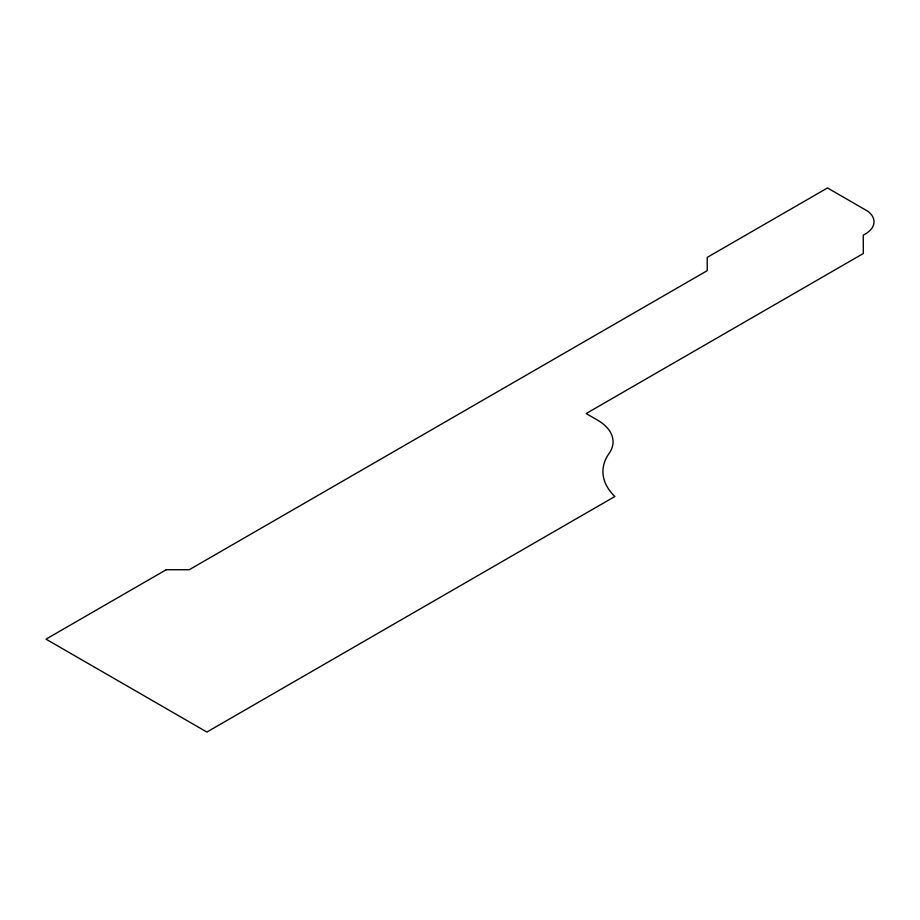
<?xml version="1.0" encoding="UTF-8"?>
<svg xmlns="http://www.w3.org/2000/svg" width="920" height="920" viewBox="0 0 920 920"><rect width="100%" height="100%" fill="white"/><g stroke="black" fill="none" stroke-linecap="round" stroke-linejoin="round"><path stroke-width="1.38" d="M166.255 569.721L46 639.147L206.896 732.044L614.882 496.489A83.766 48.357 0 0 1 609.132 453.364A53.118 30.671 0 0 0 597.632 420.187L586.143 413.551L863.339 253.517L863.236 235.14A30.199 17.434 0 0 0 867.916 211.301L827.482 187.956L707.227 257.393L707.227 270.664L189.244 569.721L166.255 569.721"/></g></svg>
